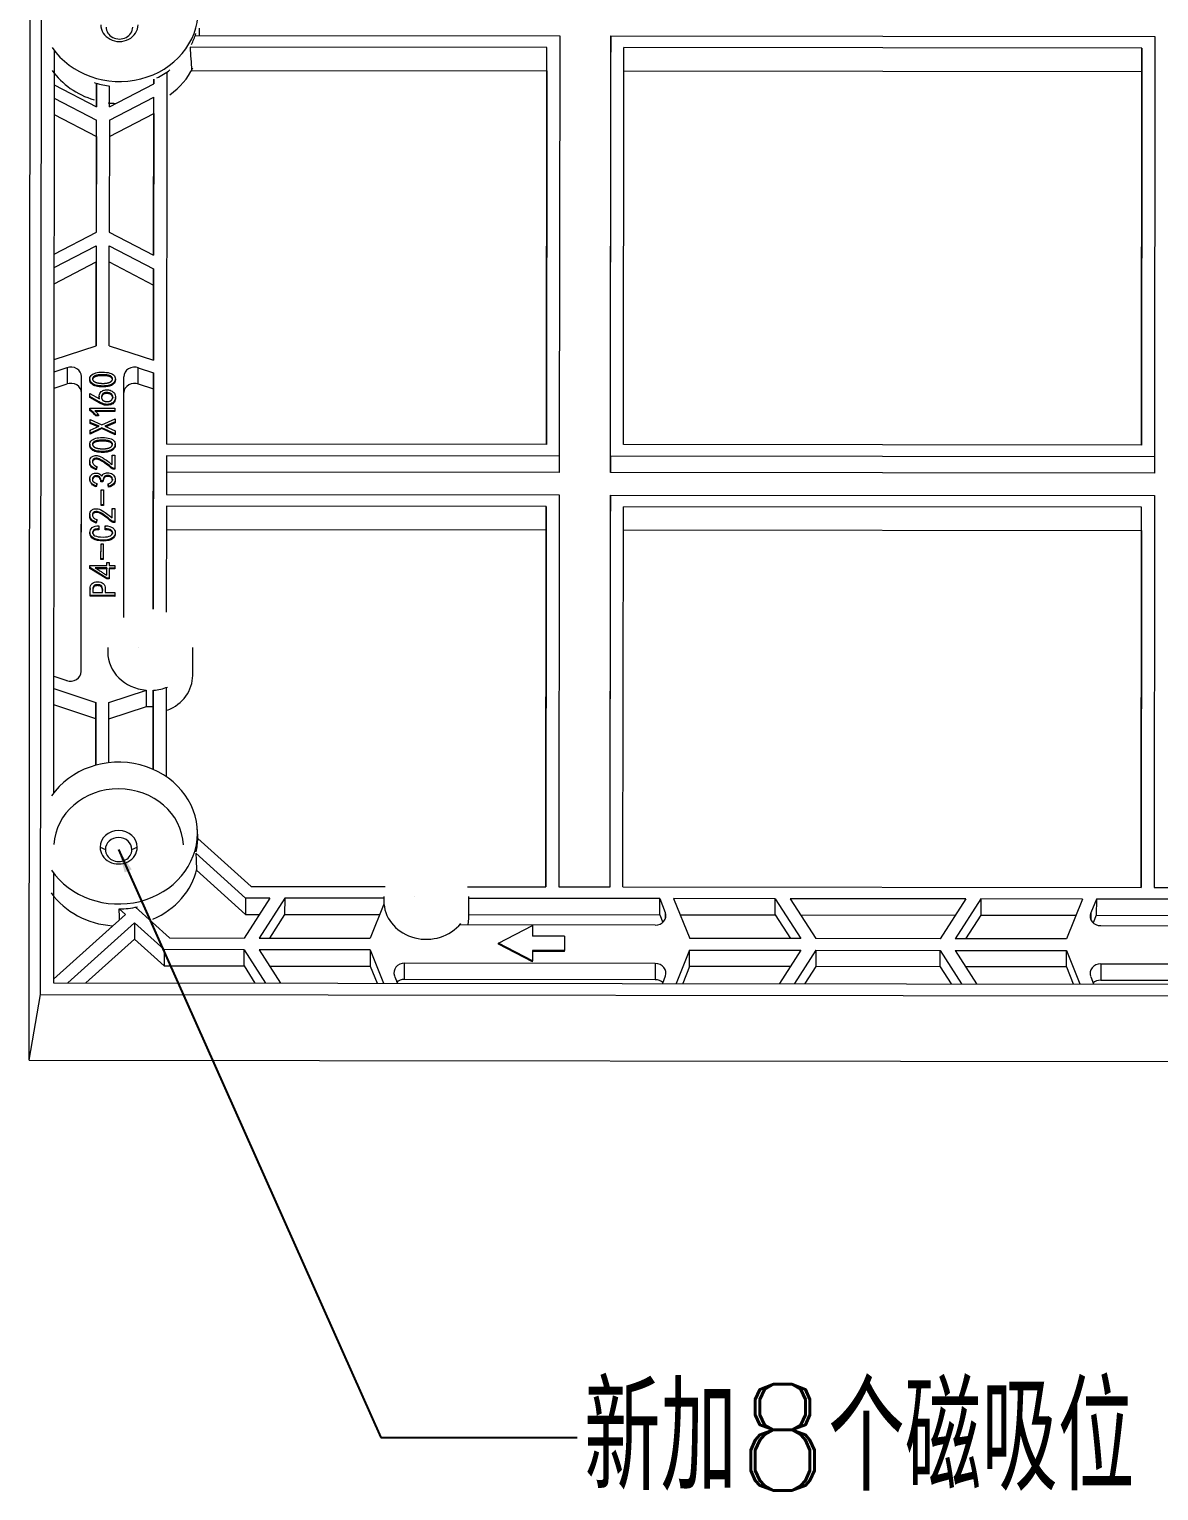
# Model space of a CAD drawing. Extents: x 4116 to 5931, y -3683 to -1260.
# Drawn here: x 4782.8 to 4889.1, y -2534.9 to -2397.4 of the extents above; entities that cross this region are included whole.
import ezdxf

# ---------------------------------------------------------------- set-up
doc = ezdxf.new("R2010")
doc.units = 0
doc.header["$MEASUREMENT"] = 0
doc.layers.get('0').update_dxf_attribs({"true_color": 0xffffff})
doc.layers.add('2', color=7, linetype='Continuous', true_color=0xffffff)
doc.styles.add('ROMANC', font='romanc.shx', dxfattribs={"bigfont": 'gbcbig.shx'})
doc.dimstyles.get("Standard").update_dxf_attribs({"dimtxt": 0.18, "dimasz": 0.18, "dimexe": 0.18, "dimexo": 0.0625, "dimgap": 0.09, "dimtad": 0, "dimtih": 1, "dimtoh": 1, "dimdec": 4, "dimzin": 0, "dimdsep": 46, "dimtxsty": 'Standard', "dimcen": 0.09, "dimadec": 0, "dimazin": 0, "dimtfac": 1, "dimtdec": 4, "dimtofl": 0, "dimtmove": 0, "dimatfit": 3, "dimfxl": 1, "dimtolj": 1, "dimtzin": 0, "dimarcsym": 0})

msp = doc.modelspace()

# ---------------------------------------------------------------- linework, layer by layer
at = {"layer": '2', "color": 7, "linetype": 'Continuous', "lineweight": 13}
for p, q in [((4783.867, -2488.201), (4784.134, -2202.485)), ((4782.809, -2494.385), (4783.078, -2206.78)), ((4798.426, -2397.999), (4832.721, -2398.034)), ((4832.721, -2398.034), (4832.684, -2437.563)), ((4837.494, -2437.568), (4837.531, -2398.039)), ((4837.531, -2398.039), (4837.529, -2399.567)), ((4837.531, -2398.039), (4888.721, -2398.091)), ((4888.721, -2398.091), (4888.684, -2437.62)), ((4785.17, -2399.403), (4785.105, -2469.251)), ((4831.5, -2399.13), (4797.942, -2399.096)), ((4831.465, -2436.464), (4831.5, -2399.13)), ((4831.497, -2401.314), (4831.5, -2399.13)), ((4837.492, -2439.096), (4837.529, -2399.567)), ((4838.715, -2436.471), (4838.75, -2399.138)), ((4887.5, -2399.188), (4838.75, -2399.138)), ((4887.465, -2436.521), (4887.5, -2399.188)), ((4887.5, -2399.188), (4887.497, -2401.371)), ((4795.748, -2401.45), (4795.716, -2436.427)), ((4798.085, -2401.28), (4831.497, -2401.314)), ((4831.497, -2401.314), (4831.464, -2436.464)), ((4838.749, -2401.321), (4887.497, -2401.371)), ((4887.497, -2401.371), (4887.464, -2436.521)), ((4785.167, -2402.634), (4789.135, -2404.7)), ((4789.137, -2402.491), (4789.135, -2404.7)), ((4790.355, -2404.701), (4794.527, -2402.539)), ((4790.355, -2404.701), (4790.357, -2402.725)), ((4794.527, -2402.539), (4794.528, -2402.116)), ((4785.166, -2403.901), (4789.134, -2405.967)), ((4789.134, -2404.699), (4789.135, -2404.105)), ((4790.354, -2405.968), (4794.526, -2403.807)), ((4794.512, -2418.668), (4794.526, -2403.807)), ((4794.524, -2405.335), (4794.526, -2403.807)), ((4785.165, -2405.43), (4789.132, -2407.495)), ((4790.353, -2407.496), (4794.524, -2405.335)), ((4794.524, -2405.335), (4794.511, -2418.667)), ((4789.124, -2416.496), (4789.134, -2405.967)), ((4789.132, -2407.495), (4789.134, -2405.967)), ((4790.354, -2405.968), (4790.344, -2416.498)), ((4789.132, -2407.495), (4789.123, -2416.497)), ((4785.152, -2418.554), (4789.124, -2416.496)), ((4790.344, -2416.498), (4794.512, -2418.668)), ((4785.151, -2419.821), (4789.123, -2417.764)), ((4789.123, -2417.764), (4789.114, -2427.175)), ((4789.123, -2417.764), (4789.121, -2419.292)), ((4790.334, -2427.176), (4790.343, -2417.765)), ((4790.343, -2417.765), (4794.511, -2419.935)), ((4785.15, -2421.35), (4789.121, -2419.292)), ((4789.113, -2427.175), (4789.121, -2419.292)), ((4790.342, -2419.294), (4794.509, -2421.463)), ((4794.503, -2428.545), (4794.511, -2419.935)), ((4794.511, -2419.935), (4794.509, -2421.463)), ((4794.509, -2421.463), (4794.502, -2428.545)), ((4785.143, -2428.47), (4789.114, -2427.175)), ((4790.334, -2427.176), (4794.503, -2428.545)), ((4785.142, -2429.638), (4786.38, -2429.234)), ((4786.38, -2429.234), (4786.378, -2430.763)), ((4787.696, -2457.826), (4787.721, -2430.081)), ((4787.719, -2431.609), (4787.721, -2430.081)), ((4790.917, -2430.39), (4790.917, -2430.281)), ((4791.7, -2452.744), (4791.721, -2430.085)), ((4793.062, -2430.77), (4793.064, -2429.241)), ((4793.064, -2429.241), (4794.502, -2429.713)), ((4794.481, -2451.966), (4794.502, -2429.713)), ((4794.502, -2429.713), (4794.5, -2431.242)), ((4785.141, -2431.166), (4786.378, -2430.763)), ((4787.695, -2457.86), (4787.719, -2431.609)), ((4788.526, -2431.668), (4789.426, -2432.184)), ((4788.526, -2431.95), (4788.526, -2431.668)), ((4788.526, -2432.038), (4788.526, -2431.755)), ((4789.385, -2431.909), (4789.385, -2432.018)), ((4793.062, -2430.77), (4794.5, -2431.242)), ((4794.5, -2431.242), (4794.48, -2451.966)), ((4788.525, -2433.041), (4790.871, -2433.044)), ((4788.525, -2433.188), (4788.525, -2433.041)), ((4788.525, -2433.276), (4788.525, -2433.129)), ((4789.399, -2432.454), (4788.526, -2431.95)), ((4789.399, -2432.542), (4788.526, -2432.038)), ((4790.871, -2433.289), (4788.989, -2433.287)), ((4790.871, -2433.044), (4790.871, -2433.289)), ((4790.915, -2432.11), (4790.915, -2432)), ((4788.551, -2434.099), (4789.656, -2434.616)), ((4788.551, -2434.394), (4788.551, -2434.099)), ((4788.551, -2434.481), (4788.551, -2434.187)), ((4789.397, -2434.751), (4788.551, -2434.394)), ((4789.293, -2434.794), (4788.551, -2434.481)), ((4789.329, -2433.692), (4789.07, -2433.692)), ((4789.329, -2433.78), (4789.07, -2433.78)), ((4790.871, -2433.376), (4789.071, -2433.375)), ((4789.656, -2434.616), (4790.884, -2434.04)), ((4790.884, -2434.335), (4789.929, -2434.751)), ((4790.884, -2434.422), (4790.028, -2434.795)), ((4790.884, -2434.04), (4790.884, -2434.335)), ((4788.55, -2435.106), (4789.397, -2434.751)), ((4789.656, -2434.886), (4788.55, -2435.4)), ((4789.655, -2434.973), (4788.55, -2435.488)), ((4788.55, -2435.4), (4788.55, -2435.106)), ((4788.55, -2435.488), (4788.55, -2435.193)), ((4790.883, -2435.551), (4789.655, -2434.973)), ((4790.883, -2435.464), (4789.656, -2434.886)), ((4789.929, -2434.751), (4790.883, -2435.17)), ((4790.883, -2435.17), (4790.883, -2435.464)), ((4790.911, -2436.545), (4790.911, -2436.436)), ((4831.465, -2436.464), (4795.716, -2436.427)), ((4887.465, -2436.521), (4838.715, -2436.471)), ((4788.501, -2438.05), (4788.501, -2438.137)), ((4789.161, -2438.526), (4789.12, -2438.759)), ((4789.161, -2438.613), (4789.12, -2438.846)), ((4790.621, -2438.355), (4790.622, -2437.472)), ((4790.621, -2438.355), (4790.622, -2437.559)), ((4790.622, -2437.472), (4790.867, -2437.472)), ((4790.866, -2438.799), (4790.811, -2438.799)), ((4790.866, -2438.712), (4790.812, -2438.712)), ((4790.867, -2437.472), (4790.866, -2438.712)), ((4795.714, -2437.525), (4795.711, -2441.177)), ((4832.684, -2437.563), (4795.714, -2437.525)), ((4832.684, -2437.563), (4832.682, -2439.091)), ((4837.494, -2437.568), (4837.492, -2439.096)), ((4888.684, -2437.62), (4837.494, -2437.568)), ((4888.684, -2437.62), (4888.682, -2439.149)), ((4788.512, -2439.694), (4788.512, -2439.803)), ((4789.16, -2440.138), (4789.118, -2440.359)), ((4789.733, -2439.881), (4789.555, -2439.881)), ((4789.733, -2439.969), (4789.555, -2439.968)), ((4790.278, -2440.385), (4790.237, -2440.164)), ((4832.682, -2439.091), (4795.713, -2439.053)), ((4888.682, -2439.149), (4837.492, -2439.096)), ((4789.159, -2440.226), (4789.118, -2440.447)), ((4789.567, -2442.13), (4789.568, -2440.731)), ((4789.567, -2442.217), (4789.568, -2440.818)), ((4789.568, -2440.731), (4789.787, -2440.731)), ((4789.787, -2440.731), (4789.785, -2442.13)), ((4790.278, -2440.472), (4790.237, -2440.251)), ((4795.711, -2441.177), (4832.681, -2441.215)), ((4832.681, -2441.215), (4832.647, -2478.072)), ((4837.457, -2478.077), (4837.491, -2441.22)), ((4837.491, -2441.22), (4837.489, -2442.749)), ((4837.491, -2441.22), (4888.681, -2441.273)), ((4888.681, -2441.273), (4888.647, -2478.13)), ((4789.785, -2442.13), (4789.567, -2442.13)), ((4789.785, -2442.217), (4789.567, -2442.217)), ((4790.616, -2443.361), (4790.617, -2442.477)), ((4790.616, -2443.361), (4790.617, -2442.565)), ((4790.617, -2442.477), (4790.863, -2442.477)), ((4790.863, -2442.477), (4790.861, -2443.717)), ((4795.71, -2442.275), (4795.701, -2452.221)), ((4831.46, -2442.312), (4795.71, -2442.275)), ((4831.427, -2478.071), (4831.46, -2442.312)), ((4831.46, -2442.312), (4831.457, -2444.495)), ((4837.456, -2478.077), (4837.489, -2442.749)), ((4838.677, -2478.078), (4838.71, -2442.319)), ((4887.46, -2442.369), (4838.71, -2442.319)), ((4887.427, -2478.128), (4887.46, -2442.369)), ((4887.457, -2444.552), (4887.46, -2442.369)), ((4788.497, -2443.055), (4788.496, -2443.143)), ((4789.156, -2443.531), (4789.115, -2443.764)), ((4789.156, -2443.618), (4789.115, -2443.852)), ((4789.374, -2444.123), (4789.374, -2444.393)), ((4789.947, -2444.394), (4789.947, -2444.112)), ((4789.947, -2444.481), (4789.947, -2444.199)), ((4790.861, -2443.717), (4790.807, -2443.717)), ((4790.861, -2443.804), (4790.807, -2443.804)), ((4795.708, -2444.458), (4831.457, -2444.495)), ((4831.457, -2444.495), (4831.426, -2478.071)), ((4838.708, -2444.502), (4887.457, -2444.552)), ((4887.457, -2444.552), (4887.426, -2478.128)), ((4789.562, -2447.207), (4789.564, -2445.808)), ((4789.562, -2447.294), (4789.563, -2445.895)), ((4789.564, -2445.808), (4789.782, -2445.808)), ((4789.782, -2445.808), (4789.781, -2447.207)), ((4788.511, -2447.847), (4790.107, -2447.848)), ((4788.511, -2448.031), (4788.511, -2447.847)), ((4788.511, -2448.118), (4788.511, -2447.934)), ((4790.106, -2449.026), (4788.511, -2448.031)), ((4790.106, -2449.114), (4788.511, -2448.118)), ((4790.107, -2448.169), (4789.166, -2448.168)), ((4789.781, -2447.207), (4789.562, -2447.207)), ((4789.78, -2447.294), (4789.562, -2447.294)), ((4790.106, -2448.769), (4790.107, -2448.169)), ((4790.107, -2447.848), (4790.108, -2447.554)), ((4790.107, -2447.848), (4790.107, -2447.641)), ((4790.108, -2447.554), (4790.339, -2447.554)), ((4790.339, -2448.082), (4790.338, -2449.027)), ((4790.339, -2447.554), (4790.339, -2447.848)), ((4790.339, -2447.848), (4790.858, -2447.849)), ((4790.857, -2448.082), (4790.339, -2448.082)), ((4790.857, -2448.169), (4790.339, -2448.169)), ((4790.858, -2447.849), (4790.857, -2448.082)), ((4790.338, -2449.027), (4790.106, -2449.026)), ((4790.338, -2449.114), (4790.106, -2449.114)), ((4788.536, -2450.66), (4788.536, -2450.022)), ((4788.536, -2450.747), (4788.536, -2450.109)), ((4790.869, -2450.662), (4788.536, -2450.66)), ((4790.868, -2450.749), (4788.536, -2450.747)), ((4789.696, -2450.379), (4789.696, -2450.184)), ((4789.955, -2450.023), (4789.955, -2450.379)), ((4789.955, -2450.379), (4790.869, -2450.38)), ((4790.869, -2450.38), (4790.869, -2450.662)), ((4790.198, -2455.55), (4790.197, -2455.987)), ((4798.194, -2458.181), (4798.198, -2455.561)), ((4785.114, -2459.431), (4789.083, -2460.735)), ((4785.115, -2458.263), (4786.353, -2458.67)), ((4795.694, -2459.33), (4795.686, -2467.692)), ((4789.083, -2460.735), (4789.077, -2466.633)), ((4789.081, -2462.264), (4789.083, -2460.735)), ((4790.297, -2466.4), (4790.303, -2460.737)), ((4790.303, -2460.737), (4793.855, -2459.578)), ((4793.853, -2461.106), (4793.855, -2459.578)), ((4794.467, -2467.02), (4794.474, -2459.582)), ((4794.474, -2459.582), (4794.472, -2461.111)), ((4789.081, -2462.264), (4785.113, -2460.96)), ((4790.301, -2462.265), (4793.853, -2461.106)), ((4794.472, -2461.111), (4794.466, -2467.02)), ((4789.077, -2466.633), (4789.081, -2462.264)), ((4798.678, -2473.537), (4798.627, -2472.667)), ((4789.473, -2474.347), (4789.972, -2474.566)), ((4792.472, -2474.568), (4792.973, -2474.35)), ((4803.677, -2478.043), (4798.663, -2473.523)), ((4798.484, -2474.915), (4803.17, -2479.14)), ((4785.098, -2476.769), (4785.088, -2487.105)), ((4803.168, -2480.668), (4798.558, -2476.513)), ((4803.677, -2478.043), (4816.308, -2478.055)), ((4824.046, -2478.063), (4831.427, -2478.071)), ((4832.647, -2478.072), (4837.457, -2478.077)), ((4838.677, -2478.078), (4887.427, -2478.128)), ((4888.647, -2478.13), (4892.707, -2478.134)), ((4796.023, -2482.884), (4792.814, -2479.991)), ((4805.435, -2479.142), (4803.024, -2482.891)), ((4803.17, -2479.14), (4803.168, -2480.668)), ((4805.435, -2479.142), (4803.17, -2479.14)), ((4806.844, -2479.143), (4804.433, -2482.892)), ((4806.844, -2479.143), (4806.842, -2480.672)), ((4816.176, -2479.153), (4806.844, -2479.143)), ((4816.189, -2479.71), (4814.894, -2482.903)), ((4816.176, -2478.967), (4816.175, -2479.746)), ((4824.173, -2480.943), (4824.176, -2478.978)), ((4842.137, -2479.179), (4824.176, -2479.161)), ((4842.135, -2480.708), (4842.137, -2479.179)), ((4842.137, -2479.179), (4842.66, -2480.474)), ((4843.436, -2479.181), (4844.95, -2482.934)), ((4853.007, -2479.191), (4843.436, -2479.181)), ((4853.005, -2480.719), (4853.007, -2479.191)), ((4853.007, -2479.191), (4855.411, -2482.944)), ((4854.416, -2479.192), (4856.82, -2482.946)), ((4870.935, -2479.209), (4854.416, -2479.192)), ((4870.935, -2479.209), (4868.524, -2482.958)), ((4872.344, -2479.21), (4869.933, -2482.959)), ((4872.344, -2479.21), (4872.342, -2480.739)), ((4881.915, -2479.22), (4872.344, -2479.21)), ((4881.915, -2479.22), (4880.394, -2482.97)), ((4883.214, -2479.222), (4882.689, -2480.515)), ((4883.214, -2479.222), (4883.211, -2480.75)), ((4901.176, -2479.24), (4883.214, -2479.222)), ((4785.089, -2486.765), (4791.861, -2480.685)), ((4791.262, -2480.146), (4791.861, -2480.685)), ((4803.168, -2480.668), (4804.453, -2480.669)), ((4806.842, -2480.672), (4805.413, -2482.893)), ((4806.842, -2480.672), (4815.795, -2480.681)), ((4824.174, -2480.689), (4842.135, -2480.708)), ((4842.135, -2480.708), (4842.423, -2481.42)), ((4842.66, -2480.474), (4842.659, -2481.09)), ((4844.053, -2480.71), (4853.005, -2480.719)), ((4853.005, -2480.719), (4854.429, -2482.943)), ((4855.396, -2480.721), (4869.953, -2480.736)), ((4872.342, -2480.739), (4870.913, -2482.96)), ((4872.342, -2480.739), (4881.295, -2480.748)), ((4882.689, -2480.515), (4882.688, -2481.129)), ((4883.211, -2480.75), (4882.923, -2481.461)), ((4883.211, -2480.75), (4901.173, -2480.768)), ((4792.723, -2481.462), (4786.436, -2487.106)), ((4792.723, -2481.462), (4792.72, -2482.99)), ((4792.723, -2481.462), (4795.517, -2483.981)), ((4841.719, -2481.68), (4823.296, -2481.661)), ((4826.974, -2483.377), (4830.173, -2481.719)), ((4830.173, -2481.719), (4830.172, -2482.705)), ((4833.172, -2482.708), (4830.172, -2482.705)), ((4833.172, -2482.708), (4833.171, -2484.058)), ((4883.628, -2481.723), (4902.051, -2481.742)), ((4788.134, -2487.108), (4792.72, -2482.99)), ((4795.515, -2485.509), (4792.72, -2482.99)), ((4795.517, -2483.981), (4795.515, -2485.509)), ((4803.023, -2483.988), (4795.517, -2483.981)), ((4796.023, -2482.884), (4803.024, -2482.891)), ((4803.021, -2485.517), (4803.023, -2483.988)), ((4803.023, -2483.988), (4805.032, -2487.125)), ((4804.432, -2483.99), (4806.441, -2487.127)), ((4814.893, -2484), (4804.432, -2483.99)), ((4804.433, -2482.892), (4814.894, -2482.903)), ((4814.893, -2484), (4814.891, -2485.529)), ((4814.893, -2484), (4816.158, -2487.137)), ((4826.973, -2483.464), (4826.974, -2483.377)), ((4830.17, -2485.128), (4826.973, -2483.464)), ((4830.17, -2485.041), (4826.974, -2483.377)), ((4830.171, -2484.055), (4830.17, -2485.041)), ((4833.171, -2484.058), (4830.171, -2484.055)), ((4833.171, -2484.145), (4830.171, -2484.142)), ((4833.171, -2484.145), (4833.171, -2484.058)), ((4844.949, -2484.031), (4843.678, -2487.165)), ((4844.947, -2485.56), (4844.949, -2484.031)), ((4844.949, -2484.031), (4855.41, -2484.042)), ((4855.411, -2482.944), (4844.95, -2482.934)), ((4855.41, -2484.042), (4853.395, -2487.175)), ((4856.819, -2484.043), (4854.804, -2487.176)), ((4856.819, -2484.043), (4856.817, -2485.572)), ((4856.819, -2484.043), (4868.523, -2484.055)), ((4868.524, -2482.958), (4856.82, -2482.946)), ((4868.521, -2485.584), (4868.523, -2484.055)), ((4868.523, -2484.055), (4870.532, -2487.192)), ((4869.932, -2484.057), (4871.941, -2487.194)), ((4869.932, -2484.057), (4880.393, -2484.068)), ((4880.394, -2482.97), (4869.933, -2482.959)), ((4880.391, -2485.596), (4880.393, -2484.068)), ((4880.393, -2484.068), (4881.658, -2487.204)), ((4795.515, -2485.509), (4803.021, -2485.517)), ((4803.021, -2485.517), (4804.051, -2487.124)), ((4805.412, -2485.519), (4814.891, -2485.529)), ((4814.891, -2485.529), (4815.539, -2487.136)), ((4818.122, -2486.783), (4818.124, -2485.254)), ((4841.715, -2485.278), (4818.124, -2485.254)), ((4830.17, -2485.128), (4830.17, -2485.041)), ((4841.715, -2485.278), (4841.713, -2486.807)), ((4844.947, -2485.56), (4844.295, -2487.165)), ((4854.428, -2485.569), (4844.947, -2485.56)), ((4883.624, -2485.321), (4883.622, -2486.85)), ((4883.624, -2485.321), (4907.215, -2485.345)), ((4817.183, -2486.461), (4817.457, -2487.138)), ((4841.713, -2486.807), (4818.122, -2486.783)), ((4842.654, -2486.487), (4842.379, -2487.163)), ((4856.817, -2485.572), (4855.784, -2487.177)), ((4868.521, -2485.584), (4856.817, -2485.572)), ((4868.521, -2485.584), (4869.551, -2487.191)), ((4880.391, -2485.596), (4870.911, -2485.586)), ((4880.391, -2485.596), (4881.039, -2487.203)), ((4882.683, -2486.528), (4882.957, -2487.205)), ((4883.622, -2486.85), (4907.213, -2486.874)), ((4782.809, -2494.385), (4783.867, -2488.201)), ((4783.867, -2488.201), (4941.467, -2488.362)), ((4785.088, -2487.105), (4940.248, -2487.264)), ((4782.809, -2494.385), (4942.509, -2494.548))]:
    msp.add_line(p, q, dxfattribs=at)
for centre, major_axis, start_param, end_param in [((4791.297, -2395.65), (7.413, -0.01), 3.6925523, 8.8746243), ((4791.295, -2396.982), (1.75, -0.002), 3.1419713, 6.2836428), ((4791.295, -2397.201), (-1.25, 0.002), 0.0003786, 3.1420498), ((4791.294, -2397.615), (-7.531, 0.011), 3.0919828, 3.190146), ((4791.296, -2396.087), (-7.439, 0.01), 2.7178419, 2.88099), ((4791.294, -2397.615), (-7.531, 0.011), 0.5726116, 1.2510196), ((4791.296, -2396.087), (-7.439, 0.01), 2.0642033, 2.2650478), ((4791.293, -2398.27), (-7.57, 0.011), 2.2518303, 2.72594), ((4791.296, -2396.087), (-7.439, 0.01), 1.2470094, 1.4316421), ((4791.294, -2397.615), (-7.531, 0.011), 1.433346, 1.5239631), ((4786.721, -2430.08), (-1, 0.001), 3.1419713, 5.0972991), ((4792.721, -2430.086), (-1, 0.001), 4.3283896, 6.2835641), ((4786.719, -2431.608), (1, -0.001), 0.0003786, 1.9557062), ((4792.719, -2431.615), (1, -0.001), 1.186797, 3.1079383), ((4794.197, -2455.992), (-4, 0.006), 0.0000327, 1.4769406), ((4794.198, -2455.556), (-1.15, 0.002), 0, 6.2831855), ((4794.198, -2455.556), (4, -0.006), 0, 6.2831855), ((4786.696, -2457.825), (-1, 0.001), 1.186797, 3.1419713), ((4794.197, -2455.992), (-4, 0.006), 1.6491089, 1.993822), ((4794.194, -2458.176), (-4, 0.006), 1.993822, 3.1416042), ((4794.195, -2457.521), (-4, 0.006), 1.4769406, 1.6491089), ((4791.225, -2473.017), (7.413, -0.01), 3.6925523, 8.8746243), ((4791.223, -2474.348), (-6.102, 0.009), 3.1854308, 6.2392211), ((4791.223, -2474.348), (1.75, -0.002), 0.0004572, 3.1419713), ((4791.225, -2473.017), (6.208, -0.009), 0, 6.2831855), ((4791.223, -2474.348), (1.75, -0.002), 3.1419713, 6.2836428), ((4791.222, -2474.567), (-1.25, 0.002), 3.1420498, 6.2835641), ((4791.224, -2473.453), (-7.439, 0.01), 2.9442661, 3.1336093), ((4791.222, -2474.567), (-1.25, 0.002), 0.0003786, 3.1420498), ((4791.222, -2474.982), (-7.531, 0.011), 2.0142899, 2.9372575), ((4791.222, -2474.982), (-7.531, 0.011), 0.5726116, 1.4931375), ((4791.224, -2473.453), (-7.439, 0.01), 1.577889, 1.8108135), ((4820.175, -2479.409), (-4, 0.006), 0.0767923, 2.5178051), ((4820.176, -2478.972), (-1.15, 0.002), 0, 6.2831855), ((4820.176, -2478.972), (4, -0.006), 0, 6.2831855), ((4820.173, -2480.937), (-4, 0.006), 2.9601259, 3.1415923), ((4841.72, -2480.78), (-1, 0.001), 1.5712641, 3.4584088), ((4883.628, -2480.823), (1, -0.001), 2.825551, 4.7128568), ((4818.123, -2486.154), (-1, 0.001), 4.7128568, 6.6000013), ((4841.715, -2486.178), (-1, 0.001), 2.825551, 4.7128568), ((4883.623, -2486.221), (1, -0.001), 1.5712641, 3.4584088), ((4818.121, -2487.682), (1, -0.001), 1.5712641, 2.4046133), ((4841.712, -2487.706), (1, -0.001), 0.7363245, 1.5712641), ((4883.621, -2487.749), (-1, 0.001), 4.7128568, 5.546206)]:
    msp.add_ellipse(centre, major_axis=major_axis, ratio=0.8996088, start_param=start_param, end_param=end_param, dxfattribs=at)
for points, degree in [([(4797.942, -2399.096), (4797.99, -2399.824), (4798.038, -2400.552), (4798.085, -2401.28)], 3), ([(4789.135, -2404.105), (4789.136, -2403.567), (4789.136, -2403.029), (4789.137, -2402.491)], 3), ([(4794.528, -2402.116), (4794.527, -2402.257), (4794.527, -2402.398), (4794.527, -2402.539)], 3), ([(4788.514, -2430.278), (4788.514, -2430.135), (4788.58, -2430.01), (4788.712, -2429.904)], 3), ([(4788.514, -2430.278), (4788.514, -2430.366)], 1), ([(4788.65, -2430.641), (4788.559, -2430.542), (4788.514, -2430.422), (4788.514, -2430.278)], 3), ([(4788.65, -2430.728), (4788.559, -2430.63), (4788.514, -2430.509), (4788.514, -2430.366)], 3), ([(4788.712, -2429.904), (4788.844, -2429.798), (4789.01, -2429.729), (4789.21, -2429.696)], 3), ([(4788.951, -2430.033), (4788.773, -2430.125), (4788.766, -2430.279)], 2), ([(4788.951, -2430.121), (4788.773, -2430.213), (4788.766, -2430.366)], 2), ([(4788.766, -2430.279), (4788.766, -2430.366)], 1), ([(4788.766, -2430.279), (4788.759, -2430.432), (4788.937, -2430.549)], 2), ([(4788.937, -2430.549), (4789.114, -2430.666), (4789.489, -2430.703)], 2), ([(4789.346, -2429.923), (4789.128, -2429.941), (4788.951, -2430.033)], 2), ([(4789.346, -2430.011), (4789.128, -2430.029), (4788.951, -2430.121)], 2), ([(4788.951, -2430.033), (4788.951, -2430.121)], 1), ([(4789.21, -2429.696), (4789.41, -2429.664), (4789.64, -2429.654), (4789.899, -2429.666)], 3), ([(4789.831, -2429.905), (4789.565, -2429.905), (4789.346, -2429.923)], 2), ([(4789.346, -2429.923), (4789.346, -2430.011)], 1), ([(4789.831, -2429.993), (4789.565, -2429.992), (4789.346, -2430.011)], 2), ([(4789.831, -2429.905), (4789.831, -2429.993)], 1), ([(4790.322, -2429.973), (4790.097, -2429.906), (4789.831, -2429.905)], 2), ([(4790.322, -2430.061), (4790.097, -2429.993), (4789.831, -2429.993)], 2), ([(4789.899, -2429.666), (4790.158, -2429.679), (4790.37, -2429.72), (4790.533, -2429.79)], 3), ([(4790.157, -2430.679), (4790.451, -2430.618), (4790.574, -2430.477)], 2), ([(4790.322, -2429.973), (4790.322, -2430.061)], 1), ([(4790.622, -2430.188), (4790.547, -2430.041), (4790.322, -2429.973)], 2), ([(4790.622, -2430.276), (4790.547, -2430.128), (4790.322, -2430.061)], 2), ([(4790.533, -2429.79), (4790.697, -2429.859), (4790.811, -2429.964), (4790.874, -2430.103)], 3), ([(4790.853, -2430.52), (4790.776, -2430.659), (4790.673, -2430.757), (4790.546, -2430.814)], 3), ([(4790.574, -2430.477), (4790.697, -2430.336), (4790.622, -2430.188)], 2), ([(4790.622, -2430.188), (4790.622, -2430.276)], 1), ([(4790.65, -2430.387), (4790.65, -2430.332), (4790.622, -2430.276)], 2), ([(4790.874, -2430.103), (4790.938, -2430.242), (4790.931, -2430.381), (4790.853, -2430.52)], 3), ([(4790.917, -2430.38), (4790.917, -2430.456), (4790.895, -2430.532), (4790.853, -2430.607)], 3), ([(4790.853, -2430.52), (4790.853, -2430.607)], 1), ([(4788.526, -2431.668), (4788.526, -2431.755)], 1), ([(4788.65, -2430.641), (4788.65, -2430.728)], 1), ([(4788.998, -2430.868), (4788.857, -2430.815), (4788.741, -2430.739), (4788.65, -2430.641)], 3), ([(4788.998, -2430.955), (4788.857, -2430.902), (4788.741, -2430.826), (4788.65, -2430.728)], 3), ([(4788.998, -2430.868), (4788.998, -2430.955)], 1), ([(4789.571, -2430.961), (4789.33, -2430.952), (4789.139, -2430.921), (4788.998, -2430.868)], 3), ([(4789.57, -2431.048), (4789.329, -2431.039), (4789.139, -2431.009), (4788.998, -2430.955)], 3), ([(4789.426, -2432.184), (4789.363, -2431.963), (4789.372, -2431.787), (4789.454, -2431.657)], 3), ([(4789.454, -2431.657), (4789.536, -2431.526), (4789.629, -2431.438), (4789.734, -2431.393)], 3), ([(4789.489, -2430.703), (4789.864, -2430.74), (4790.157, -2430.679)], 2), ([(4789.571, -2430.961), (4789.57, -2431.048)], 1), ([(4790.143, -2431.024), (4790.002, -2431.048), (4789.811, -2431.056), (4789.57, -2431.048)], 3), ([(4790.144, -2430.937), (4790.003, -2430.961), (4789.812, -2430.969), (4789.571, -2430.961)], 3), ([(4789.699, -2431.737), (4789.59, -2431.89), (4789.617, -2432.08)], 2), ([(4789.699, -2431.824), (4789.645, -2431.901), (4789.624, -2431.987)], 2), ([(4790.095, -2431.584), (4789.809, -2431.583), (4789.699, -2431.737)], 2), ([(4790.095, -2431.671), (4789.809, -2431.671), (4789.699, -2431.824)], 2), ([(4789.699, -2431.737), (4789.699, -2431.824)], 1), ([(4789.734, -2431.393), (4789.839, -2431.348), (4789.952, -2431.324), (4790.075, -2431.32)], 3), ([(4790.075, -2431.32), (4790.198, -2431.316), (4790.318, -2431.332), (4790.436, -2431.369)], 3), ([(4790.095, -2431.584), (4790.095, -2431.671)], 1), ([(4790.532, -2431.707), (4790.382, -2431.584), (4790.095, -2431.584)], 2), ([(4790.532, -2431.794), (4790.382, -2431.671), (4790.095, -2431.671)], 2), ([(4790.546, -2430.902), (4790.419, -2430.959), (4790.284, -2431), (4790.143, -2431.024)], 3), ([(4790.144, -2430.937), (4790.143, -2431.024)], 1), ([(4790.546, -2430.814), (4790.419, -2430.871), (4790.285, -2430.912), (4790.144, -2430.937)], 3), ([(4790.436, -2431.369), (4790.555, -2431.406), (4790.661, -2431.472), (4790.757, -2431.566)], 3), ([(4790.532, -2431.707), (4790.532, -2431.794)], 1), ([(4790.668, -2432.014), (4790.682, -2431.83), (4790.532, -2431.707)], 2), ([(4790.668, -2432.101), (4790.681, -2431.917), (4790.532, -2431.794)], 2), ([(4790.853, -2430.607), (4790.776, -2430.746), (4790.673, -2430.844), (4790.546, -2430.902)], 3), ([(4790.546, -2430.814), (4790.546, -2430.902)], 1), ([(4790.757, -2431.566), (4790.852, -2431.66), (4790.904, -2431.791), (4790.913, -2431.959)], 3), ([(4788.525, -2433.041), (4788.525, -2433.129)], 1), ([(4789.07, -2433.692), (4788.916, -2433.487), (4788.734, -2433.32), (4788.525, -2433.188)], 3), ([(4788.525, -2433.188), (4788.525, -2433.276)], 1), ([(4789.07, -2433.78), (4788.916, -2433.575), (4788.734, -2433.407), (4788.525, -2433.276)], 3), ([(4788.526, -2431.95), (4788.526, -2432.038)], 1), ([(4788.989, -2433.287), (4789.107, -2433.394), (4789.22, -2433.529), (4789.329, -2433.692)], 3), ([(4789.403, -2432.18), (4789.391, -2432.118), (4789.384, -2432.06), (4789.385, -2432.006)], 3), ([(4789.399, -2432.454), (4789.399, -2432.542)], 1), ([(4789.74, -2432.62), (4789.649, -2432.583), (4789.535, -2432.528), (4789.399, -2432.454)], 3), ([(4789.739, -2432.708), (4789.649, -2432.671), (4789.535, -2432.615), (4789.399, -2432.542)], 3), ([(4789.617, -2432.08), (4789.644, -2432.27), (4789.822, -2432.357)], 2), ([(4789.74, -2432.62), (4789.739, -2432.708)], 1), ([(4790.074, -2432.775), (4789.942, -2432.767), (4789.83, -2432.745), (4789.739, -2432.708)], 3), ([(4790.074, -2432.688), (4789.942, -2432.68), (4789.83, -2432.657), (4789.74, -2432.62)], 3), ([(4789.822, -2432.357), (4789.999, -2432.443), (4790.197, -2432.431)], 2), ([(4790.483, -2432.633), (4790.342, -2432.678), (4790.206, -2432.696), (4790.074, -2432.688)], 3), ([(4790.074, -2432.688), (4790.074, -2432.775)], 1), ([(4790.483, -2432.721), (4790.342, -2432.766), (4790.205, -2432.784), (4790.074, -2432.775)], 3), ([(4790.197, -2432.431), (4790.395, -2432.418), (4790.524, -2432.308)], 2), ([(4790.811, -2432.388), (4790.733, -2432.507), (4790.624, -2432.588), (4790.483, -2432.633)], 3), ([(4790.811, -2432.476), (4790.733, -2432.594), (4790.624, -2432.676), (4790.483, -2432.721)], 3), ([(4790.483, -2432.633), (4790.483, -2432.721)], 1), ([(4790.524, -2432.308), (4790.654, -2432.198), (4790.668, -2432.014)], 2), ([(4790.668, -2432.014), (4790.668, -2432.101)], 1), ([(4790.913, -2431.959), (4790.922, -2432.127), (4790.888, -2432.27), (4790.811, -2432.388)], 3), ([(4790.913, -2432.046), (4790.922, -2432.214), (4790.888, -2432.357), (4790.811, -2432.476)], 3), ([(4790.811, -2432.388), (4790.811, -2432.476)], 1), ([(4790.871, -2433.289), (4790.871, -2433.376)], 1), ([(4788.551, -2434.099), (4788.551, -2434.187)], 1), ([(4788.551, -2434.394), (4788.551, -2434.481)], 1), ([(4789.07, -2433.692), (4789.07, -2433.78)], 1), ([(4789.329, -2433.692), (4789.329, -2433.78)], 1), ([(4790.884, -2434.335), (4790.884, -2434.422)], 1), ([(4788.508, -2436.434), (4788.508, -2436.291), (4788.574, -2436.166), (4788.706, -2436.06)], 3), ([(4788.55, -2435.106), (4788.55, -2435.193)], 1), ([(4788.55, -2435.4), (4788.55, -2435.488)], 1), ([(4788.706, -2436.06), (4788.838, -2435.954), (4789.004, -2435.884), (4789.205, -2435.852)], 3), ([(4789.205, -2435.852), (4789.405, -2435.819), (4789.634, -2435.809), (4789.893, -2435.822)], 3), ([(4789.825, -2436.061), (4789.559, -2436.061), (4789.341, -2436.079)], 2), ([(4789.656, -2434.886), (4789.655, -2434.973)], 1), ([(4789.825, -2436.061), (4789.825, -2436.148)], 1), ([(4790.316, -2436.129), (4790.091, -2436.061), (4789.825, -2436.061)], 2), ([(4789.893, -2435.822), (4790.153, -2435.834), (4790.364, -2435.875), (4790.528, -2435.945)], 3), ([(4790.528, -2435.945), (4790.691, -2436.015), (4790.805, -2436.119), (4790.868, -2436.258)], 3), ([(4790.883, -2435.464), (4790.883, -2435.551)], 1), ([(4788.508, -2436.434), (4788.508, -2436.521)], 1), ([(4788.644, -2436.796), (4788.553, -2436.698), (4788.508, -2436.577), (4788.508, -2436.434)], 3), ([(4788.644, -2436.883), (4788.553, -2436.785), (4788.508, -2436.664), (4788.508, -2436.521)], 3), ([(4788.644, -2436.796), (4788.644, -2436.883)], 1), ([(4788.992, -2437.024), (4788.851, -2436.97), (4788.735, -2436.894), (4788.644, -2436.796)], 3), ([(4788.992, -2437.111), (4788.851, -2437.058), (4788.735, -2436.982), (4788.644, -2436.883)], 3), ([(4788.761, -2436.434), (4788.754, -2436.588), (4788.931, -2436.704)], 2), ([(4788.945, -2436.189), (4788.768, -2436.281), (4788.761, -2436.434)], 2), ([(4788.945, -2436.276), (4788.767, -2436.368), (4788.761, -2436.522)], 2), ([(4788.761, -2436.434), (4788.761, -2436.522)], 1), ([(4788.931, -2436.704), (4789.108, -2436.821), (4789.483, -2436.858)], 2), ([(4789.341, -2436.079), (4789.122, -2436.097), (4788.945, -2436.189)], 2), ([(4789.341, -2436.166), (4789.122, -2436.184), (4788.945, -2436.276)], 2), ([(4788.945, -2436.189), (4788.945, -2436.276)], 1), ([(4788.992, -2437.024), (4788.992, -2437.111)], 1), ([(4789.565, -2437.116), (4789.324, -2437.108), (4789.133, -2437.077), (4788.992, -2437.024)], 3), ([(4789.565, -2437.203), (4789.324, -2437.195), (4789.133, -2437.164), (4788.992, -2437.111)], 3), ([(4789.341, -2436.079), (4789.341, -2436.166)], 1), ([(4789.825, -2436.148), (4789.559, -2436.148), (4789.341, -2436.166)], 2), ([(4789.483, -2436.858), (4789.858, -2436.896), (4790.152, -2436.834)], 2), ([(4790.138, -2437.092), (4789.997, -2437.117), (4789.806, -2437.125), (4789.565, -2437.116)], 3), ([(4789.565, -2437.116), (4789.565, -2437.203)], 1), ([(4790.138, -2437.18), (4789.997, -2437.204), (4789.806, -2437.212), (4789.565, -2437.203)], 3), ([(4790.316, -2436.216), (4790.091, -2436.149), (4789.825, -2436.148)], 2), ([(4790.54, -2436.97), (4790.413, -2437.027), (4790.279, -2437.068), (4790.138, -2437.092)], 3), ([(4790.54, -2437.057), (4790.413, -2437.114), (4790.279, -2437.155), (4790.138, -2437.18)], 3), ([(4790.138, -2437.092), (4790.138, -2437.18)], 1), ([(4790.152, -2436.834), (4790.445, -2436.773), (4790.568, -2436.632)], 2), ([(4790.316, -2436.129), (4790.316, -2436.216)], 1), ([(4790.616, -2436.344), (4790.541, -2436.197), (4790.316, -2436.129)], 2), ([(4790.616, -2436.431), (4790.541, -2436.284), (4790.316, -2436.216)], 2), ([(4790.848, -2436.676), (4790.77, -2436.815), (4790.668, -2436.913), (4790.54, -2436.97)], 3), ([(4790.847, -2436.763), (4790.77, -2436.902), (4790.668, -2437), (4790.54, -2437.057)], 3), ([(4790.54, -2436.97), (4790.54, -2437.057)], 1), ([(4790.568, -2436.632), (4790.691, -2436.491), (4790.616, -2436.344)], 2), ([(4790.616, -2436.344), (4790.616, -2436.431)], 1), ([(4790.644, -2436.542), (4790.644, -2436.487), (4790.616, -2436.431)], 2), ([(4790.911, -2436.536), (4790.911, -2436.612), (4790.89, -2436.687), (4790.847, -2436.763)], 3), ([(4790.848, -2436.676), (4790.847, -2436.763)], 1), ([(4790.868, -2436.258), (4790.932, -2436.398), (4790.925, -2436.537), (4790.848, -2436.676)], 3), ([(4788.507, -2438.145), (4788.498, -2438.063), (4788.5, -2437.989), (4788.514, -2437.924)], 3), ([(4788.507, -2438.232), (4788.503, -2438.199), (4788.501, -2438.168), (4788.501, -2438.137)], 3), ([(4788.507, -2438.145), (4788.507, -2438.232)], 1), ([(4788.663, -2438.507), (4788.568, -2438.405), (4788.516, -2438.284), (4788.507, -2438.145)], 3), ([(4788.663, -2438.594), (4788.568, -2438.492), (4788.516, -2438.371), (4788.507, -2438.232)], 3), ([(4788.514, -2437.924), (4788.527, -2437.858), (4788.559, -2437.791), (4788.609, -2437.721)], 3), ([(4788.609, -2437.721), (4788.659, -2437.652), (4788.735, -2437.595), (4788.835, -2437.55)], 3), ([(4788.663, -2438.507), (4788.663, -2438.594)], 1), ([(4789.12, -2438.759), (4788.911, -2438.693), (4788.759, -2438.609), (4788.663, -2438.507)], 3), ([(4789.12, -2438.846), (4788.911, -2438.781), (4788.758, -2438.697), (4788.663, -2438.594)], 3), ([(4788.841, -2437.875), (4788.782, -2437.94), (4788.757, -2438.016), (4788.766, -2438.102)], 3), ([(4788.766, -2438.102), (4788.775, -2438.188), (4788.811, -2438.27), (4788.875, -2438.348)], 3), ([(4788.841, -2437.962), (4788.808, -2437.999), (4788.785, -2438.039), (4788.774, -2438.082)], 3), ([(4788.835, -2437.55), (4788.935, -2437.505), (4789.055, -2437.489), (4789.196, -2437.501)], 3), ([(4789.066, -2437.759), (4788.975, -2437.771), (4788.9, -2437.81), (4788.841, -2437.875)], 3), ([(4789.066, -2437.846), (4788.975, -2437.858), (4788.9, -2437.897), (4788.841, -2437.962)], 3), ([(4788.841, -2437.875), (4788.841, -2437.962)], 1), ([(4788.875, -2438.348), (4788.938, -2438.425), (4789.034, -2438.485), (4789.161, -2438.526)], 3), ([(4789.394, -2437.814), (4789.266, -2437.765), (4789.157, -2437.747), (4789.066, -2437.759)], 3), ([(4789.066, -2437.759), (4789.066, -2437.846)], 1), ([(4789.394, -2437.902), (4789.266, -2437.852), (4789.157, -2437.834), (4789.066, -2437.846)], 3), ([(4789.12, -2438.759), (4789.12, -2438.846)], 1), ([(4789.161, -2438.526), (4789.161, -2438.613)], 1), ([(4789.196, -2437.501), (4789.337, -2437.514), (4789.505, -2437.577), (4789.701, -2437.692)], 3), ([(4789.394, -2437.814), (4789.394, -2437.902)], 1), ([(4789.932, -2438.134), (4789.7, -2437.97), (4789.521, -2437.863), (4789.394, -2437.814)], 3), ([(4789.932, -2438.221), (4789.7, -2438.057), (4789.521, -2437.951), (4789.394, -2437.902)], 3), ([(4789.701, -2437.692), (4789.896, -2437.807), (4790.203, -2438.028), (4790.621, -2438.355)], 3), ([(4789.932, -2438.134), (4789.932, -2438.221)], 1), ([(4790.443, -2438.539), (4790.334, -2438.433), (4790.164, -2438.298), (4789.932, -2438.134)], 3), ([(4790.443, -2438.627), (4790.334, -2438.52), (4790.164, -2438.385), (4789.932, -2438.221)], 3), ([(4790.443, -2438.539), (4790.443, -2438.627)], 1), ([(4790.812, -2438.712), (4790.675, -2438.703), (4790.552, -2438.646), (4790.443, -2438.539)], 3), ([(4790.811, -2438.799), (4790.675, -2438.791), (4790.552, -2438.733), (4790.443, -2438.627)], 3), ([(4790.622, -2437.472), (4790.622, -2437.559)], 1), ([(4790.812, -2438.712), (4790.811, -2438.799)], 1), ([(4790.866, -2438.712), (4790.866, -2438.799)], 1), ([(4788.519, -2439.806), (4788.501, -2439.659), (4788.521, -2439.53), (4788.581, -2439.42)], 3), ([(4788.519, -2439.806), (4788.519, -2439.894)], 1), ([(4788.709, -2440.156), (4788.6, -2440.07), (4788.537, -2439.954), (4788.519, -2439.806)], 3), ([(4788.581, -2439.42), (4788.64, -2439.309), (4788.731, -2439.232), (4788.854, -2439.187)], 3), ([(4788.709, -2440.156), (4788.709, -2440.244)], 1), ([(4789.118, -2440.359), (4788.955, -2440.31), (4788.818, -2440.242), (4788.709, -2440.156)], 3), ([(4788.799, -2439.561), (4788.739, -2439.659), (4788.733, -2439.764), (4788.778, -2439.874)], 3), ([(4788.799, -2439.649), (4788.765, -2439.704), (4788.748, -2439.761), (4788.748, -2439.821)], 3), ([(4788.778, -2439.874), (4788.823, -2439.985), (4788.95, -2440.073), (4789.16, -2440.138)], 3), ([(4789.085, -2439.402), (4788.953, -2439.41), (4788.858, -2439.463), (4788.799, -2439.561)], 3), ([(4789.085, -2439.489), (4788.953, -2439.497), (4788.858, -2439.55), (4788.799, -2439.649)], 3), ([(4788.799, -2439.561), (4788.799, -2439.649)], 1), ([(4788.854, -2439.187), (4788.976, -2439.142), (4789.111, -2439.136), (4789.256, -2439.169)], 3), ([(4789.406, -2439.507), (4789.324, -2439.429), (4789.217, -2439.394), (4789.085, -2439.402)], 3), ([(4789.085, -2439.402), (4789.085, -2439.489)], 1), ([(4789.406, -2439.594), (4789.324, -2439.516), (4789.217, -2439.481), (4789.085, -2439.489)], 3), ([(4789.16, -2440.138), (4789.159, -2440.226)], 1), ([(4789.256, -2439.169), (4789.401, -2439.202), (4789.529, -2439.296), (4789.638, -2439.452)], 3), ([(4789.406, -2439.507), (4789.406, -2439.594)], 1), ([(4789.555, -2439.881), (4789.537, -2439.709), (4789.488, -2439.584), (4789.406, -2439.507)], 3), ([(4789.555, -2439.968), (4789.537, -2439.797), (4789.487, -2439.672), (4789.406, -2439.594)], 3), ([(4789.555, -2439.881), (4789.555, -2439.968)], 1), ([(4789.638, -2439.452), (4789.692, -2439.337), (4789.774, -2439.249), (4789.883, -2439.188)], 3), ([(4789.876, -2439.507), (4789.808, -2439.585), (4789.76, -2439.709), (4789.733, -2439.881)], 3), ([(4789.876, -2439.594), (4789.808, -2439.672), (4789.76, -2439.797), (4789.733, -2439.969)], 3), ([(4789.733, -2439.881), (4789.733, -2439.969)], 1), ([(4790.163, -2439.378), (4790.04, -2439.387), (4789.945, -2439.429), (4789.876, -2439.507)], 3), ([(4790.163, -2439.466), (4790.04, -2439.474), (4789.945, -2439.517), (4789.876, -2439.594)], 3), ([(4789.876, -2439.507), (4789.876, -2439.594)], 1), ([(4789.883, -2439.188), (4789.993, -2439.127), (4790.136, -2439.106), (4790.313, -2439.127)], 3), ([(4790.49, -2439.465), (4790.395, -2439.399), (4790.286, -2439.37), (4790.163, -2439.378)], 3), ([(4790.163, -2439.378), (4790.163, -2439.466)], 1), ([(4790.49, -2439.552), (4790.395, -2439.487), (4790.286, -2439.458), (4790.163, -2439.466)], 3), ([(4790.237, -2440.164), (4790.356, -2440.131), (4790.453, -2440.078), (4790.531, -2440.005)], 3), ([(4790.237, -2440.164), (4790.237, -2440.251)], 1), ([(4790.735, -2440.164), (4790.63, -2440.279), (4790.478, -2440.352), (4790.278, -2440.385)], 3), ([(4790.313, -2439.127), (4790.491, -2439.148), (4790.634, -2439.219), (4790.743, -2439.342)], 3), ([(4790.49, -2439.465), (4790.49, -2439.552)], 1), ([(4790.64, -2439.729), (4790.636, -2439.618), (4790.586, -2439.53), (4790.49, -2439.465)], 3), ([(4790.64, -2439.816), (4790.636, -2439.706), (4790.586, -2439.618), (4790.49, -2439.552)], 3), ([(4790.531, -2440.005), (4790.608, -2439.931), (4790.645, -2439.839), (4790.64, -2439.729)], 3), ([(4790.64, -2439.729), (4790.64, -2439.816)], 1), ([(4790.899, -2439.76), (4790.895, -2439.915), (4790.84, -2440.05), (4790.735, -2440.164)], 3), ([(4790.899, -2439.847), (4790.894, -2440.002), (4790.84, -2440.137), (4790.735, -2440.252)], 3), ([(4790.735, -2440.164), (4790.735, -2440.252)], 1), ([(4790.743, -2439.342), (4790.852, -2439.465), (4790.904, -2439.604), (4790.899, -2439.76)], 3), ([(4790.899, -2439.76), (4790.899, -2439.847)], 1), ([(4789.118, -2440.447), (4788.955, -2440.397), (4788.818, -2440.33), (4788.709, -2440.244)], 3), ([(4789.118, -2440.359), (4789.118, -2440.447)], 1), ([(4789.568, -2440.731), (4789.568, -2440.818)], 1), ([(4790.735, -2440.252), (4790.63, -2440.366), (4790.478, -2440.44), (4790.278, -2440.472)], 3), ([(4790.278, -2440.385), (4790.278, -2440.472)], 1), ([(4788.502, -2443.15), (4788.493, -2443.068), (4788.495, -2442.995), (4788.509, -2442.929)], 3), ([(4788.509, -2442.929), (4788.523, -2442.864), (4788.555, -2442.796), (4788.605, -2442.727)], 3), ([(4788.605, -2442.727), (4788.655, -2442.657), (4788.73, -2442.6), (4788.83, -2442.555)], 3), ([(4788.836, -2442.88), (4788.777, -2442.946), (4788.752, -2443.021), (4788.761, -2443.107)], 3), ([(4788.83, -2442.555), (4788.93, -2442.51), (4789.051, -2442.494), (4789.191, -2442.506)], 3), ([(4789.062, -2442.764), (4788.971, -2442.776), (4788.896, -2442.815), (4788.836, -2442.88)], 3), ([(4789.062, -2442.851), (4788.971, -2442.864), (4788.896, -2442.902), (4788.836, -2442.968)], 3), ([(4788.836, -2442.88), (4788.836, -2442.968)], 1), ([(4789.389, -2442.82), (4789.262, -2442.77), (4789.153, -2442.752), (4789.062, -2442.764)], 3), ([(4789.062, -2442.764), (4789.062, -2442.851)], 1), ([(4789.389, -2442.907), (4789.262, -2442.858), (4789.152, -2442.839), (4789.062, -2442.851)], 3), ([(4789.191, -2442.506), (4789.332, -2442.519), (4789.501, -2442.582), (4789.696, -2442.697)], 3), ([(4789.389, -2442.82), (4789.389, -2442.907)], 1), ([(4789.928, -2443.139), (4789.696, -2442.975), (4789.516, -2442.869), (4789.389, -2442.82)], 3), ([(4789.927, -2443.227), (4789.696, -2443.063), (4789.516, -2442.956), (4789.389, -2442.907)], 3), ([(4789.567, -2442.13), (4789.567, -2442.217)], 1), ([(4789.696, -2442.697), (4789.891, -2442.812), (4790.198, -2443.033), (4790.616, -2443.361)], 3), ([(4789.785, -2442.13), (4789.785, -2442.217)], 1), ([(4790.617, -2442.477), (4790.617, -2442.565)], 1), ([(4788.502, -2443.237), (4788.498, -2443.204), (4788.496, -2443.173), (4788.496, -2443.143)], 3), ([(4788.502, -2443.15), (4788.502, -2443.237)], 1), ([(4788.659, -2443.512), (4788.563, -2443.41), (4788.511, -2443.289), (4788.502, -2443.15)], 3), ([(4788.658, -2443.6), (4788.563, -2443.497), (4788.511, -2443.376), (4788.502, -2443.237)], 3), ([(4788.514, -2444.736), (4788.514, -2444.556), (4788.589, -2444.407), (4788.74, -2444.288)], 3), ([(4788.659, -2443.512), (4788.658, -2443.6)], 1), ([(4789.115, -2443.852), (4788.906, -2443.786), (4788.754, -2443.702), (4788.658, -2443.6)], 3), ([(4789.115, -2443.764), (4788.906, -2443.699), (4788.754, -2443.615), (4788.659, -2443.512)], 3), ([(4788.74, -2444.288), (4788.89, -2444.17), (4789.101, -2444.115), (4789.374, -2444.123)], 3), ([(4788.761, -2443.107), (4788.77, -2443.193), (4788.807, -2443.275), (4788.87, -2443.353)], 3), ([(4788.836, -2442.968), (4788.803, -2443.004), (4788.781, -2443.044), (4788.769, -2443.087)], 3), ([(4788.87, -2443.353), (4788.934, -2443.431), (4789.029, -2443.49), (4789.156, -2443.531)], 3), ([(4789.115, -2443.764), (4789.115, -2443.852)], 1), ([(4789.156, -2443.531), (4789.156, -2443.618)], 1), ([(4789.928, -2443.139), (4789.927, -2443.227)], 1), ([(4790.439, -2443.632), (4790.33, -2443.526), (4790.159, -2443.39), (4789.927, -2443.227)], 3), ([(4790.439, -2443.545), (4790.33, -2443.438), (4790.159, -2443.303), (4789.928, -2443.139)], 3), ([(4789.947, -2444.112), (4789.947, -2444.199)], 1), ([(4789.947, -2444.112), (4790.293, -2444.12), (4790.538, -2444.186), (4790.684, -2444.309)], 3), ([(4790.439, -2443.545), (4790.439, -2443.632)], 1), ([(4790.807, -2443.717), (4790.67, -2443.709), (4790.548, -2443.651), (4790.439, -2443.545)], 3), ([(4790.807, -2443.804), (4790.67, -2443.796), (4790.548, -2443.739), (4790.439, -2443.632)], 3), ([(4790.684, -2444.309), (4790.829, -2444.432), (4790.902, -2444.579), (4790.901, -2444.751)], 3), ([(4790.807, -2443.717), (4790.807, -2443.804)], 1), ([(4790.861, -2443.717), (4790.861, -2443.804)], 1), ([(4788.514, -2444.736), (4788.514, -2444.823)], 1), ([(4788.827, -2445.258), (4788.618, -2445.123), (4788.514, -2444.949), (4788.514, -2444.736)], 3), ([(4788.827, -2445.345), (4788.618, -2445.21), (4788.514, -2445.036), (4788.514, -2444.823)], 3), ([(4788.924, -2444.479), (4788.824, -2444.536), (4788.773, -2444.622), (4788.773, -2444.736)], 3), ([(4788.924, -2444.566), (4788.823, -2444.623), (4788.773, -2444.709), (4788.773, -2444.824)], 3), ([(4788.773, -2444.736), (4788.773, -2444.824)], 1), ([(4788.773, -2444.736), (4788.773, -2444.867), (4788.848, -2444.972), (4788.998, -2445.049)], 3), ([(4788.827, -2445.258), (4788.827, -2445.345)], 1), ([(4789.782, -2445.461), (4789.355, -2445.461), (4789.036, -2445.393), (4788.827, -2445.258)], 3), ([(4789.782, -2445.549), (4789.355, -2445.548), (4789.036, -2445.48), (4788.827, -2445.345)], 3), ([(4789.374, -2444.393), (4789.174, -2444.393), (4789.024, -2444.422), (4788.924, -2444.479)], 3), ([(4788.924, -2444.479), (4788.924, -2444.566)], 1), ([(4789.374, -2444.481), (4789.174, -2444.48), (4789.024, -2444.509), (4788.924, -2444.566)], 3), ([(4788.998, -2445.049), (4789.148, -2445.127), (4789.4, -2445.166), (4789.755, -2445.167)], 3), ([(4789.374, -2444.393), (4789.374, -2444.481)], 1), ([(4789.755, -2445.167), (4790.083, -2445.167), (4790.312, -2445.128), (4790.444, -2445.051)], 3), ([(4790.635, -2445.254), (4790.457, -2445.392), (4790.173, -2445.462), (4789.782, -2445.461)], 3), ([(4790.635, -2445.341), (4790.457, -2445.48), (4790.173, -2445.549), (4789.782, -2445.549)], 3), ([(4789.782, -2445.461), (4789.782, -2445.549)], 1), ([(4789.947, -2444.394), (4789.947, -2444.481)], 1), ([(4790.499, -2444.505), (4790.404, -2444.431), (4790.22, -2444.394), (4789.947, -2444.394)], 3), ([(4790.499, -2444.592), (4790.404, -2444.518), (4790.22, -2444.481), (4789.947, -2444.481)], 3), ([(4790.444, -2445.051), (4790.576, -2444.973), (4790.642, -2444.873), (4790.642, -2444.75)], 3), ([(4790.499, -2444.505), (4790.499, -2444.592)], 1), ([(4790.642, -2444.75), (4790.642, -2444.66), (4790.595, -2444.579), (4790.499, -2444.505)], 3), ([(4790.642, -2444.838), (4790.642, -2444.748), (4790.595, -2444.666), (4790.499, -2444.592)], 3), ([(4790.901, -2444.751), (4790.901, -2444.947), (4790.812, -2445.115), (4790.635, -2445.254)], 3), ([(4790.901, -2444.838), (4790.901, -2445.034), (4790.812, -2445.202), (4790.635, -2445.341)], 3), ([(4790.635, -2445.254), (4790.635, -2445.341)], 1), ([(4790.642, -2444.75), (4790.642, -2444.838)], 1), ([(4790.901, -2444.751), (4790.901, -2444.838)], 1), ([(4789.564, -2445.808), (4789.563, -2445.895)], 1), ([(4788.511, -2447.847), (4788.511, -2447.934)], 1), ([(4788.511, -2448.031), (4788.511, -2448.118)], 1), ([(4789.029, -2448.08), (4790.106, -2448.769)], 1), ([(4790.107, -2448.081), (4789.029, -2448.08)], 1), ([(4789.562, -2447.207), (4789.562, -2447.294)], 1), ([(4789.781, -2447.207), (4789.78, -2447.294)], 1), ([(4790.106, -2448.769), (4790.107, -2448.081)], 1), ([(4790.108, -2447.554), (4790.107, -2447.641)], 1), ([(4790.107, -2448.081), (4790.107, -2448.169)], 1), ([(4790.857, -2448.082), (4790.857, -2448.169)], 1), ([(4788.536, -2450.022), (4788.537, -2449.817), (4788.6, -2449.658), (4788.728, -2449.543)], 3), ([(4788.728, -2449.543), (4788.855, -2449.429), (4789.028, -2449.372), (4789.246, -2449.372)], 3), ([(4788.891, -2449.764), (4788.796, -2449.875), (4788.796, -2450.095)], 2), ([(4789.246, -2449.654), (4788.987, -2449.654), (4788.891, -2449.764)], 2), ([(4789.246, -2449.741), (4788.987, -2449.741), (4788.891, -2449.852)], 2), ([(4788.891, -2449.764), (4788.891, -2449.852)], 1), ([(4789.246, -2449.372), (4789.465, -2449.372), (4789.637, -2449.43), (4789.765, -2449.544)], 3), ([(4789.246, -2449.654), (4789.246, -2449.741)], 1), ([(4789.601, -2449.765), (4789.505, -2449.654), (4789.246, -2449.654)], 2), ([(4789.601, -2449.852), (4789.505, -2449.742), (4789.246, -2449.741)], 2), ([(4789.601, -2449.765), (4789.601, -2449.852)], 1), ([(4789.696, -2450.096), (4789.696, -2449.875), (4789.601, -2449.765)], 2), ([(4789.765, -2449.544), (4789.892, -2449.659), (4789.955, -2449.818), (4789.955, -2450.023)], 3), ([(4790.106, -2449.026), (4790.106, -2449.114)], 1), ([(4790.338, -2449.027), (4790.338, -2449.114)], 1), ([(4788.536, -2450.022), (4788.536, -2450.109)], 1), ([(4788.536, -2450.66), (4788.536, -2450.747)], 1), ([(4788.891, -2449.852), (4788.796, -2449.962), (4788.795, -2450.183)], 2), ([(4788.796, -2450.095), (4788.795, -2450.183)], 1), ([(4788.796, -2450.095), (4788.795, -2450.378)], 1), ([(4788.795, -2450.378), (4789.696, -2450.379)], 1), ([(4789.696, -2450.184), (4789.696, -2449.963), (4789.601, -2449.852)], 2), ([(4789.696, -2450.096), (4789.696, -2450.184)], 1), ([(4789.696, -2450.379), (4789.696, -2450.096)], 1), ([(4790.869, -2450.662), (4790.868, -2450.749)], 1), ([(4798.484, -2474.915), (4798.509, -2475.448), (4798.534, -2475.98), (4798.558, -2476.513)], 3), ([(4791.318, -2481.172), (4791.3, -2480.83), (4791.281, -2480.488), (4791.262, -2480.146)], 3)]:
    msp.add_open_spline(points, degree=degree, dxfattribs=at)

# ---------------------------------------------------------------- texts
at = {"color": 42, "lineweight": 18, "insert": (4835.013, -2524.868), "char_height": 10, "width": 110.46578, "attachment_point": 1, "style": 'ROMANC'}
msp.add_mtext('新加8个磁吸位', dxfattribs=at)

# ---------------------------------------------------------------- leaders
at = {"lineweight": 18}
msp.add_leader([(4791.222, -2474.567), (4815.887, -2529.868), (4834.353, -2529.868)], dimstyle='Standard', override={"dimscale": 1, "dimtxt": 8, "dimasz": 2.2, "dimgap": 0.66, "dimtad": 0, "dimclrd": 18}, dxfattribs=at)

doc.saveas('drawing.dxf')
